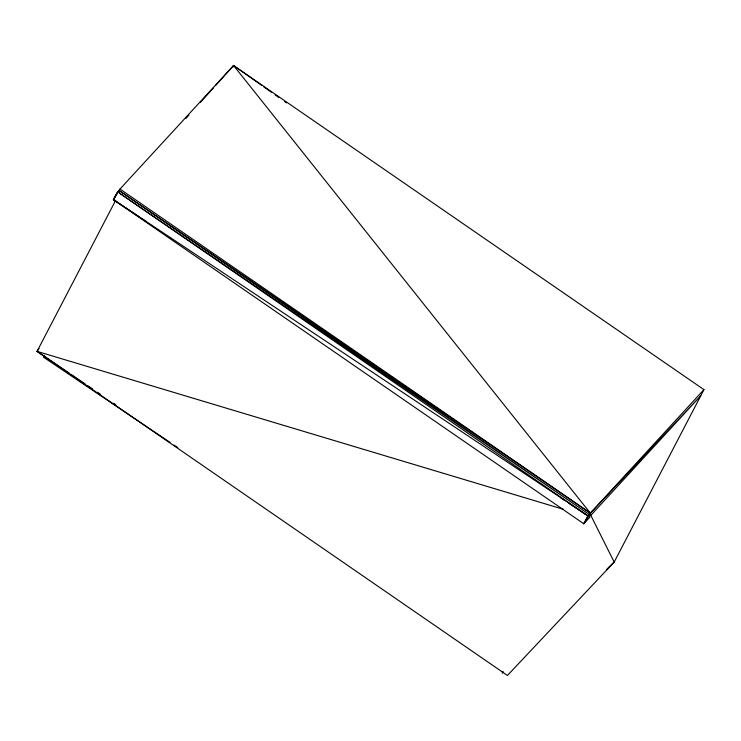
<?xml version="1.0" encoding="UTF-8"?>
<svg xmlns="http://www.w3.org/2000/svg" width="741" height="741" viewBox="0 0 741 741"><rect width="100%" height="100%" fill="white"/><g stroke="black" fill="none" stroke-linecap="round" stroke-linejoin="round"><path stroke-width="1.11" d="M117.578 191.641L113.41 199.653L583.788 523.767L589.808 517.227L589.558 514.689L590.355 513.161L703.95 389.636L233.572 65.523L119.977 189.048L113.41 199.653L139.401 216.974M703.95 389.636L614.187 562.076L507.428 675.477L37.05 351.364L115.707 200.265M44.303 355.347L43.395 357.097L170.05 442.414M232.507 67.561L233.572 65.523L261.888 85.539M502.203 673.245L503.111 671.494M606.74 569.292L614.187 562.076L590.79 515.347L589.558 514.689L583.788 523.767L587.956 515.764L113.41 199.653L118.773 190.344M583.788 523.767L589.151 514.467M69.645 373.418L37.05 351.364L39.023 348.502M185.843 118.541L188.918 115.124M200.468 102.295L213.556 87.762M215.863 85.196L233.572 65.523L590.355 513.161L590.79 515.347L700.764 395.768L590.355 513.161L119.181 190.567L119.431 193.114L587.9 515.921L568.634 503.12M37.05 351.364L563.216 509.252M141.318 218.262L145.171 220.827M560.937 497.98L564.781 500.555M173.894 444.998L177.729 447.583M71.562 374.714L84.993 383.801M87.864 385.746L92.662 388.997M97.451 392.239L100.331 394.184M113.753 403.271L115.67 404.567M119.431 193.114L589.558 514.689L119.181 190.567M119.977 189.048L590.355 513.161M263.777 86.873L271.326 92.208M275.096 94.876L278.875 97.543M284.535 101.554L286.424 102.888"/></g></svg>
